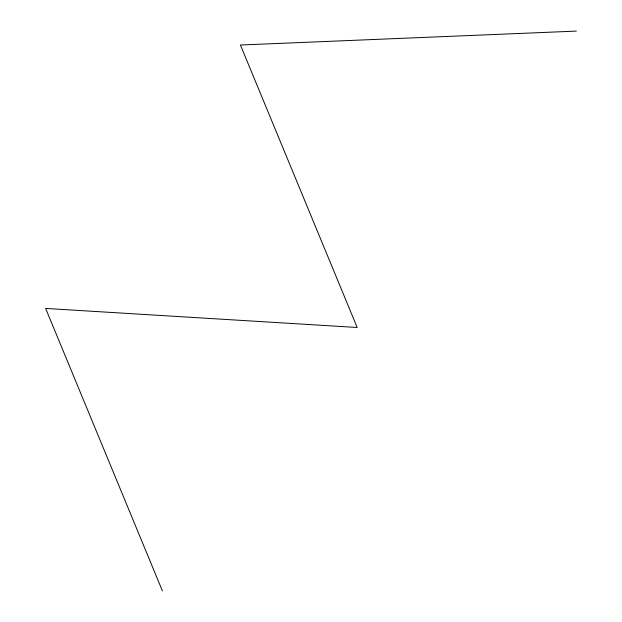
<?xml version="1.0" encoding="UTF-8"?>
<svg xmlns="http://www.w3.org/2000/svg" width="622" height="622" viewBox="0 0 622 622"><rect width="100%" height="100%" fill="white"/><g stroke="black" fill="none" stroke-linecap="round" stroke-linejoin="round"><path stroke-width="0.93" d="M576.361 31.1L240.426 45.017L357.191 327.483L45.639 308.434L162.404 590.9"/></g></svg>
